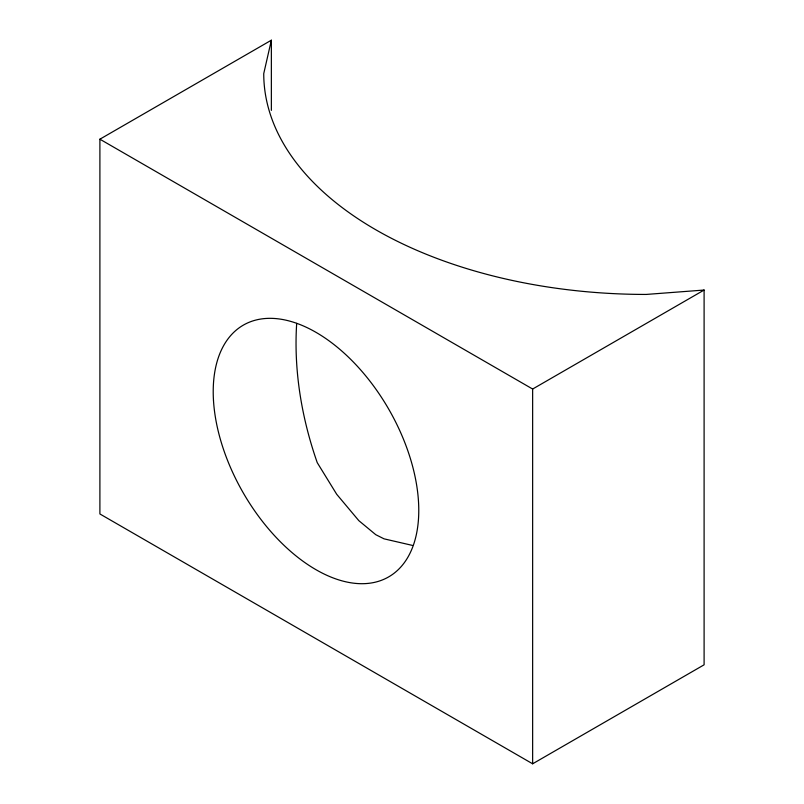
<?xml version="1.0" encoding="UTF-8"?>
<svg xmlns="http://www.w3.org/2000/svg" width="804" height="804" viewBox="0 0 804 804"><rect width="100%" height="100%" fill="white"/><g stroke="black" fill="none" stroke-linecap="round" stroke-linejoin="round"><path stroke-width="1.21" d="M296.686 323.379C293.611 370.513 301.711 418.231 317.238 462.642L336.715 494.299L358.835 520.66L375.769 534.69L384.021 538.831L412.552 545.434M271.36 40.2L263.742 73.606A382.493 220.829 0 0 0 646.235 294.435L704.103 290.043L704.103 664.807L532.64 763.8L99.897 513.957L99.897 139.192L271.36 40.2L271.36 110.389M99.897 139.192L532.64 389.035L704.103 290.043M532.64 389.035L532.64 763.8M213.492 400.573A145.343 83.917 60 0 0 373.79 582.518A145.343 83.917 60 0 0 360.684 369.951A145.343 83.917 60 0 0 213.492 400.573"/></g></svg>
